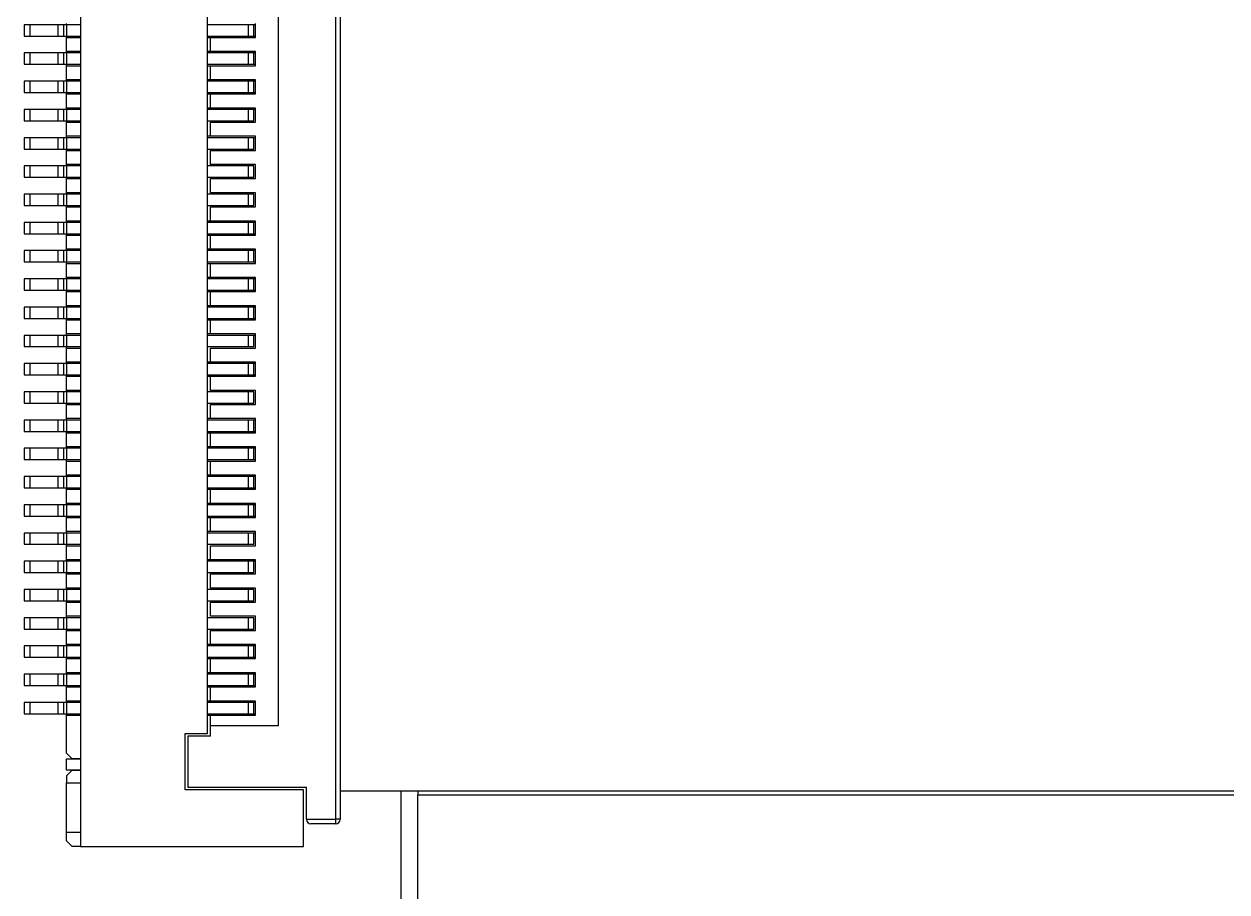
# Model space of a CAD drawing. Header units: millimetres. Extents: x -17 to 297, y -6 to 233.
# Drawn here: x 85.23 to 106.53, y 68.67 to 84.04 of the extents above; entities that cross this region are included whole.
import ezdxf

# ---------------------------------------------------------------- set-up
doc = ezdxf.new("R2010")
doc.units = ezdxf.units.MM
doc.header["$MEASUREMENT"] = 0
doc.layers.add('图层0000', color=7, linetype='Continuous', lineweight=25)

msp = doc.modelspace()

# ---------------------------------------------------------------- linework, layer by layer
at = {"layer": '图层0000', "color": 7, "linetype": 'Continuous', "lineweight": 25}
for p, q in [((86.227, 98.875), (86.227, 69.475)), ((90.747, 69.955), (90.747, 98.395)), ((90.827, 98.395), (90.827, 69.955)), ((88.477, 71.475), (88.477, 96.875)), ((89.727, 96.825), (89.727, 71.613)), ((85.327, 84.025), (85.227, 84.025)), ((85.227, 84.025), (85.227, 83.825)), ((85.827, 84.025), (85.327, 84.025)), ((85.327, 84.025), (85.327, 83.825)), ((85.977, 84.025), (85.827, 84.025)), ((85.827, 84.025), (85.827, 83.825)), ((85.977, 84.025), (85.927, 84.025)), ((85.927, 84.025), (85.927, 83.825)), ((85.977, 84.025), (85.977, 84.05)), ((86.227, 84.025), (85.977, 84.025)), ((85.977, 84.025), (85.977, 83.825)), ((89.195, 84.025), (88.477, 84.025)), ((89.295, 84.025), (89.195, 84.025)), ((89.195, 84.025), (89.195, 83.825)), ((89.327, 84.025), (89.295, 84.025)), ((89.295, 83.825), (89.295, 84.025)), ((89.327, 83.8), (89.327, 84.05)), ((85.227, 83.825), (85.327, 83.825)), ((85.327, 83.825), (85.827, 83.825)), ((85.827, 83.825), (85.977, 83.825)), ((85.927, 83.825), (85.977, 83.825)), ((85.977, 83.825), (86.227, 83.825)), ((85.977, 83.8), (85.977, 83.825)), ((85.977, 83.55), (85.977, 83.8)), ((85.977, 83.8), (86.227, 83.8)), ((88.477, 83.825), (89.195, 83.825)), ((88.477, 83.8), (88.527, 83.8)), ((88.527, 83.55), (88.527, 83.8)), ((88.527, 83.8), (89.327, 83.8)), ((89.195, 83.825), (89.295, 83.825)), ((89.295, 83.825), (89.327, 83.825)), ((85.327, 83.525), (85.227, 83.525)), ((85.227, 83.525), (85.227, 83.325)), ((85.827, 83.525), (85.327, 83.525)), ((85.327, 83.525), (85.327, 83.325)), ((85.977, 83.525), (85.827, 83.525)), ((85.827, 83.525), (85.827, 83.325)), ((85.977, 83.525), (85.927, 83.525)), ((85.927, 83.525), (85.927, 83.325)), ((85.977, 83.525), (85.977, 83.55)), ((86.227, 83.55), (85.977, 83.55)), ((86.227, 83.525), (85.977, 83.525)), ((85.977, 83.525), (85.977, 83.325)), ((88.527, 83.55), (88.477, 83.55)), ((89.195, 83.525), (88.477, 83.525)), ((89.327, 83.55), (88.527, 83.55)), ((89.295, 83.525), (89.195, 83.525)), ((89.195, 83.525), (89.195, 83.325)), ((89.327, 83.525), (89.295, 83.525)), ((89.295, 83.325), (89.295, 83.525)), ((89.327, 83.3), (89.327, 83.55)), ((85.227, 83.325), (85.327, 83.325)), ((85.327, 83.325), (85.827, 83.325)), ((85.827, 83.325), (85.977, 83.325)), ((85.927, 83.325), (85.977, 83.325)), ((85.977, 83.325), (86.227, 83.325)), ((85.977, 83.3), (85.977, 83.325)), ((85.977, 83.05), (85.977, 83.3)), ((85.977, 83.3), (86.227, 83.3)), ((88.477, 83.325), (89.195, 83.325)), ((88.477, 83.3), (88.527, 83.3)), ((88.527, 83.05), (88.527, 83.3)), ((88.527, 83.3), (89.327, 83.3)), ((89.195, 83.325), (89.295, 83.325)), ((89.295, 83.325), (89.327, 83.325)), ((85.327, 83.025), (85.227, 83.025)), ((85.227, 83.025), (85.227, 82.825)), ((85.827, 83.025), (85.327, 83.025)), ((85.327, 83.025), (85.327, 82.825)), ((85.977, 83.025), (85.827, 83.025)), ((85.827, 83.025), (85.827, 82.825)), ((85.977, 83.025), (85.927, 83.025)), ((85.927, 83.025), (85.927, 82.825)), ((85.977, 83.025), (85.977, 83.05)), ((86.227, 83.05), (85.977, 83.05)), ((86.227, 83.025), (85.977, 83.025)), ((85.977, 83.025), (85.977, 82.825)), ((88.527, 83.05), (88.477, 83.05)), ((89.195, 83.025), (88.477, 83.025)), ((89.327, 83.05), (88.527, 83.05)), ((89.295, 83.025), (89.195, 83.025)), ((89.195, 83.025), (89.195, 82.825)), ((89.327, 83.025), (89.295, 83.025)), ((89.295, 82.825), (89.295, 83.025)), ((89.327, 82.8), (89.327, 83.05)), ((85.227, 82.825), (85.327, 82.825)), ((85.327, 82.825), (85.827, 82.825)), ((85.827, 82.825), (85.977, 82.825)), ((85.927, 82.825), (85.977, 82.825)), ((85.977, 82.825), (86.227, 82.825)), ((85.977, 82.8), (85.977, 82.825)), ((85.977, 82.55), (85.977, 82.8)), ((85.977, 82.8), (86.227, 82.8)), ((88.477, 82.825), (89.195, 82.825)), ((88.477, 82.8), (88.527, 82.8)), ((88.527, 82.55), (88.527, 82.8)), ((88.527, 82.8), (89.327, 82.8)), ((89.195, 82.825), (89.295, 82.825)), ((89.295, 82.825), (89.327, 82.825)), ((85.327, 82.525), (85.227, 82.525)), ((85.227, 82.525), (85.227, 82.325)), ((85.827, 82.525), (85.327, 82.525)), ((85.327, 82.525), (85.327, 82.325)), ((85.977, 82.525), (85.827, 82.525)), ((85.827, 82.525), (85.827, 82.325)), ((85.977, 82.525), (85.927, 82.525)), ((85.927, 82.525), (85.927, 82.325)), ((85.977, 82.525), (85.977, 82.55)), ((86.227, 82.55), (85.977, 82.55)), ((86.227, 82.525), (85.977, 82.525)), ((85.977, 82.525), (85.977, 82.325)), ((88.527, 82.55), (88.477, 82.55)), ((89.195, 82.525), (88.477, 82.525)), ((89.327, 82.55), (88.527, 82.55)), ((89.295, 82.525), (89.195, 82.525)), ((89.195, 82.525), (89.195, 82.325)), ((89.327, 82.525), (89.295, 82.525)), ((89.295, 82.325), (89.295, 82.525)), ((89.327, 82.3), (89.327, 82.55)), ((85.227, 82.325), (85.327, 82.325)), ((85.327, 82.325), (85.827, 82.325)), ((85.827, 82.325), (85.977, 82.325)), ((85.927, 82.325), (85.977, 82.325)), ((85.977, 82.325), (86.227, 82.325)), ((85.977, 82.3), (85.977, 82.325)), ((85.977, 82.05), (85.977, 82.3)), ((85.977, 82.3), (86.227, 82.3)), ((88.477, 82.325), (89.195, 82.325)), ((88.527, 82.05), (88.527, 82.3)), ((88.527, 82.3), (89.327, 82.3)), ((89.195, 82.325), (89.295, 82.325)), ((85.327, 82.025), (85.227, 82.025)), ((85.227, 82.025), (85.227, 81.825)), ((85.827, 82.025), (85.327, 82.025)), ((85.327, 82.025), (85.327, 81.825)), ((85.977, 82.025), (85.827, 82.025)), ((85.827, 82.025), (85.827, 81.825)), ((85.977, 82.025), (85.927, 82.025)), ((85.927, 82.025), (85.927, 81.825)), ((85.977, 82.025), (85.977, 82.05)), ((86.227, 82.05), (85.977, 82.05)), ((86.227, 82.025), (85.977, 82.025)), ((85.977, 82.025), (85.977, 81.825)), ((88.527, 82.05), (88.477, 82.05)), ((89.195, 82.025), (88.477, 82.025)), ((89.327, 82.05), (88.527, 82.05)), ((89.295, 82.025), (89.195, 82.025)), ((89.195, 82.025), (89.195, 81.825)), ((89.327, 82.025), (89.295, 82.025)), ((89.295, 81.825), (89.295, 82.025)), ((89.327, 81.8), (89.327, 82.05)), ((85.227, 81.825), (85.327, 81.825)), ((85.327, 81.825), (85.827, 81.825)), ((85.827, 81.825), (85.977, 81.825)), ((85.927, 81.825), (85.977, 81.825)), ((85.977, 81.825), (86.227, 81.825)), ((85.977, 81.8), (85.977, 81.825)), ((85.977, 81.55), (85.977, 81.8)), ((85.977, 81.8), (86.227, 81.8)), ((88.477, 81.825), (89.195, 81.825)), ((88.527, 81.55), (88.527, 81.8)), ((88.527, 81.8), (89.327, 81.8)), ((89.195, 81.825), (89.295, 81.825)), ((85.327, 81.525), (85.227, 81.525)), ((85.227, 81.525), (85.227, 81.325)), ((85.827, 81.525), (85.327, 81.525)), ((85.327, 81.525), (85.327, 81.325)), ((85.977, 81.525), (85.827, 81.525)), ((85.827, 81.525), (85.827, 81.325)), ((85.977, 81.525), (85.927, 81.525)), ((85.927, 81.525), (85.927, 81.325)), ((85.977, 81.525), (85.977, 81.55)), ((86.227, 81.55), (85.977, 81.55)), ((86.227, 81.525), (85.977, 81.525)), ((85.977, 81.525), (85.977, 81.325)), ((89.195, 81.525), (88.477, 81.525)), ((89.327, 81.55), (88.527, 81.55)), ((89.295, 81.525), (89.195, 81.525)), ((89.195, 81.525), (89.195, 81.325)), ((89.295, 81.325), (89.295, 81.525)), ((89.327, 81.3), (89.327, 81.55)), ((85.227, 81.325), (85.327, 81.325)), ((85.327, 81.325), (85.827, 81.325)), ((85.827, 81.325), (85.977, 81.325)), ((85.927, 81.325), (85.977, 81.325)), ((85.977, 81.325), (86.227, 81.325)), ((85.977, 81.3), (85.977, 81.325)), ((85.977, 81.05), (85.977, 81.3)), ((85.977, 81.3), (86.227, 81.3)), ((88.477, 81.325), (89.195, 81.325)), ((88.527, 81.05), (88.527, 81.3)), ((88.527, 81.3), (89.327, 81.3)), ((89.195, 81.325), (89.295, 81.325)), ((85.327, 81.025), (85.227, 81.025)), ((85.227, 81.025), (85.227, 80.825)), ((85.827, 81.025), (85.327, 81.025)), ((85.327, 81.025), (85.327, 80.825)), ((85.977, 81.025), (85.827, 81.025)), ((85.827, 81.025), (85.827, 80.825)), ((85.977, 81.025), (85.927, 81.025)), ((85.927, 81.025), (85.927, 80.825)), ((85.977, 81.025), (85.977, 81.05)), ((86.227, 81.05), (85.977, 81.05)), ((86.227, 81.025), (85.977, 81.025)), ((85.977, 81.025), (85.977, 80.825)), ((89.195, 81.025), (88.477, 81.025)), ((89.327, 81.05), (88.527, 81.05)), ((89.295, 81.025), (89.195, 81.025)), ((89.195, 81.025), (89.195, 80.825)), ((89.295, 80.825), (89.295, 81.025)), ((89.327, 80.8), (89.327, 81.05)), ((85.227, 80.825), (85.327, 80.825)), ((85.327, 80.825), (85.827, 80.825)), ((85.827, 80.825), (85.977, 80.825)), ((85.927, 80.825), (85.977, 80.825)), ((85.977, 80.825), (86.227, 80.825)), ((85.977, 80.8), (85.977, 80.825)), ((85.977, 80.55), (85.977, 80.8)), ((85.977, 80.8), (86.227, 80.8)), ((88.477, 80.825), (89.195, 80.825)), ((88.527, 80.55), (88.527, 80.8)), ((88.527, 80.8), (89.327, 80.8)), ((89.195, 80.825), (89.295, 80.825)), ((85.327, 80.525), (85.227, 80.525)), ((85.227, 80.525), (85.227, 80.325)), ((85.827, 80.525), (85.327, 80.525)), ((85.327, 80.525), (85.327, 80.325)), ((85.977, 80.525), (85.827, 80.525)), ((85.827, 80.525), (85.827, 80.325)), ((85.977, 80.525), (85.927, 80.525)), ((85.927, 80.525), (85.927, 80.325)), ((85.977, 80.525), (85.977, 80.55)), ((86.227, 80.55), (85.977, 80.55)), ((86.227, 80.525), (85.977, 80.525)), ((85.977, 80.525), (85.977, 80.325)), ((88.527, 80.55), (88.477, 80.55)), ((89.195, 80.525), (88.477, 80.525)), ((89.327, 80.55), (88.527, 80.55)), ((89.295, 80.525), (89.195, 80.525)), ((89.195, 80.525), (89.195, 80.325)), ((89.327, 80.525), (89.295, 80.525)), ((89.295, 80.325), (89.295, 80.525)), ((89.327, 80.3), (89.327, 80.55)), ((85.227, 80.325), (85.327, 80.325)), ((85.327, 80.325), (85.827, 80.325)), ((85.827, 80.325), (85.977, 80.325)), ((85.927, 80.325), (85.977, 80.325)), ((85.977, 80.325), (86.227, 80.325)), ((85.977, 80.3), (85.977, 80.325)), ((85.977, 80.05), (85.977, 80.3)), ((85.977, 80.3), (86.227, 80.3)), ((88.477, 80.325), (89.195, 80.325)), ((88.477, 80.3), (88.527, 80.3)), ((88.527, 80.05), (88.527, 80.3)), ((88.527, 80.3), (89.327, 80.3)), ((89.195, 80.325), (89.295, 80.325)), ((89.295, 80.325), (89.327, 80.325)), ((85.327, 80.025), (85.227, 80.025)), ((85.227, 80.025), (85.227, 79.825)), ((85.827, 80.025), (85.327, 80.025)), ((85.327, 80.025), (85.327, 79.825)), ((85.977, 80.025), (85.827, 80.025)), ((85.827, 80.025), (85.827, 79.825)), ((85.977, 80.025), (85.927, 80.025)), ((85.927, 80.025), (85.927, 79.825)), ((85.977, 80.025), (85.977, 80.05)), ((86.227, 80.05), (85.977, 80.05)), ((86.227, 80.025), (85.977, 80.025)), ((85.977, 80.025), (85.977, 79.825)), ((88.527, 80.05), (88.477, 80.05)), ((89.195, 80.025), (88.477, 80.025)), ((89.327, 80.05), (88.527, 80.05)), ((89.295, 80.025), (89.195, 80.025)), ((89.195, 80.025), (89.195, 79.825)), ((89.327, 80.025), (89.295, 80.025)), ((89.295, 79.825), (89.295, 80.025)), ((89.327, 79.8), (89.327, 80.05)), ((85.227, 79.825), (85.327, 79.825)), ((85.327, 79.825), (85.827, 79.825)), ((85.827, 79.825), (85.977, 79.825)), ((85.927, 79.825), (85.977, 79.825)), ((85.977, 79.825), (86.227, 79.825)), ((85.977, 79.8), (85.977, 79.825)), ((85.977, 79.55), (85.977, 79.8)), ((85.977, 79.8), (86.227, 79.8)), ((88.477, 79.825), (89.195, 79.825)), ((88.477, 79.8), (88.527, 79.8)), ((88.527, 79.55), (88.527, 79.8)), ((88.527, 79.8), (89.327, 79.8)), ((89.195, 79.825), (89.295, 79.825)), ((89.295, 79.825), (89.327, 79.825)), ((85.327, 79.525), (85.227, 79.525)), ((85.227, 79.525), (85.227, 79.325)), ((85.827, 79.525), (85.327, 79.525)), ((85.327, 79.525), (85.327, 79.325)), ((85.977, 79.525), (85.827, 79.525)), ((85.827, 79.525), (85.827, 79.325)), ((85.977, 79.525), (85.927, 79.525)), ((85.927, 79.525), (85.927, 79.325)), ((85.977, 79.525), (85.977, 79.55)), ((86.227, 79.55), (85.977, 79.55)), ((86.227, 79.525), (85.977, 79.525)), ((85.977, 79.525), (85.977, 79.325)), ((88.527, 79.55), (88.477, 79.55)), ((89.195, 79.525), (88.477, 79.525)), ((89.327, 79.55), (88.527, 79.55)), ((89.295, 79.525), (89.195, 79.525)), ((89.195, 79.525), (89.195, 79.325)), ((89.327, 79.525), (89.295, 79.525)), ((89.295, 79.325), (89.295, 79.525)), ((89.327, 79.3), (89.327, 79.55)), ((85.227, 79.325), (85.327, 79.325)), ((85.327, 79.325), (85.827, 79.325)), ((85.827, 79.325), (85.977, 79.325)), ((85.927, 79.325), (85.977, 79.325)), ((85.977, 79.325), (86.227, 79.325)), ((85.977, 79.3), (85.977, 79.325)), ((85.977, 79.05), (85.977, 79.3)), ((85.977, 79.3), (86.227, 79.3)), ((88.477, 79.325), (89.195, 79.325)), ((88.477, 79.3), (88.527, 79.3)), ((88.527, 79.05), (88.527, 79.3)), ((88.527, 79.3), (89.327, 79.3)), ((89.195, 79.325), (89.295, 79.325)), ((89.295, 79.325), (89.327, 79.325)), ((85.327, 79.025), (85.227, 79.025)), ((85.227, 79.025), (85.227, 78.825)), ((85.827, 79.025), (85.327, 79.025)), ((85.327, 79.025), (85.327, 78.825)), ((85.977, 79.025), (85.827, 79.025)), ((85.827, 79.025), (85.827, 78.825)), ((85.977, 79.025), (85.927, 79.025)), ((85.927, 79.025), (85.927, 78.825)), ((85.977, 79.025), (85.977, 79.05)), ((86.227, 79.05), (85.977, 79.05)), ((86.227, 79.025), (85.977, 79.025)), ((85.977, 79.025), (85.977, 78.825)), ((88.527, 79.05), (88.477, 79.05)), ((89.195, 79.025), (88.477, 79.025)), ((89.327, 79.05), (88.527, 79.05)), ((89.295, 79.025), (89.195, 79.025)), ((89.195, 79.025), (89.195, 78.825)), ((89.327, 79.025), (89.295, 79.025)), ((89.295, 78.825), (89.295, 79.025)), ((89.327, 78.8), (89.327, 79.05)), ((85.227, 78.825), (85.327, 78.825)), ((85.327, 78.825), (85.827, 78.825)), ((85.827, 78.825), (85.977, 78.825)), ((85.927, 78.825), (85.977, 78.825)), ((85.977, 78.825), (86.227, 78.825)), ((85.977, 78.8), (85.977, 78.825)), ((88.477, 78.825), (89.195, 78.825)), ((89.195, 78.825), (89.295, 78.825)), ((89.295, 78.825), (89.327, 78.825)), ((85.977, 78.55), (85.977, 78.8)), ((85.977, 78.8), (86.227, 78.8)), ((88.477, 78.8), (88.527, 78.8)), ((88.527, 78.55), (88.527, 78.8)), ((88.527, 78.8), (89.327, 78.8)), ((85.327, 78.525), (85.227, 78.525)), ((85.227, 78.525), (85.227, 78.325)), ((85.827, 78.525), (85.327, 78.525)), ((85.327, 78.525), (85.327, 78.325)), ((85.977, 78.525), (85.827, 78.525)), ((85.827, 78.525), (85.827, 78.325)), ((85.977, 78.525), (85.927, 78.525)), ((85.927, 78.525), (85.927, 78.325)), ((85.977, 78.525), (85.977, 78.55)), ((86.227, 78.55), (85.977, 78.55)), ((86.227, 78.525), (85.977, 78.525)), ((85.977, 78.525), (85.977, 78.325)), ((88.527, 78.55), (88.477, 78.55)), ((89.195, 78.525), (88.477, 78.525)), ((89.327, 78.55), (88.527, 78.55)), ((89.295, 78.525), (89.195, 78.525)), ((89.195, 78.525), (89.195, 78.325)), ((89.327, 78.525), (89.295, 78.525)), ((89.295, 78.325), (89.295, 78.525)), ((89.327, 78.3), (89.327, 78.55)), ((85.227, 78.325), (85.327, 78.325)), ((85.327, 78.325), (85.827, 78.325)), ((85.827, 78.325), (85.977, 78.325)), ((85.927, 78.325), (85.977, 78.325)), ((85.977, 78.325), (86.227, 78.325)), ((85.977, 78.3), (85.977, 78.325)), ((85.977, 78.05), (85.977, 78.3)), ((85.977, 78.3), (86.227, 78.3)), ((88.477, 78.325), (89.195, 78.325)), ((88.527, 78.05), (88.527, 78.3)), ((88.527, 78.3), (89.327, 78.3)), ((89.195, 78.325), (89.295, 78.325)), ((85.327, 78.025), (85.227, 78.025)), ((85.227, 78.025), (85.227, 77.825)), ((85.827, 78.025), (85.327, 78.025)), ((85.327, 78.025), (85.327, 77.825)), ((85.977, 78.025), (85.827, 78.025)), ((85.827, 78.025), (85.827, 77.825)), ((85.977, 78.025), (85.927, 78.025)), ((85.927, 78.025), (85.927, 77.825)), ((85.977, 78.025), (85.977, 78.05)), ((86.227, 78.05), (85.977, 78.05)), ((86.227, 78.025), (85.977, 78.025)), ((85.977, 78.025), (85.977, 77.825)), ((88.527, 78.05), (88.477, 78.05)), ((89.195, 78.025), (88.477, 78.025)), ((89.327, 78.05), (88.527, 78.05)), ((89.295, 78.025), (89.195, 78.025)), ((89.195, 78.025), (89.195, 77.825)), ((89.327, 78.025), (89.295, 78.025)), ((89.295, 77.825), (89.295, 78.025)), ((89.327, 77.8), (89.327, 78.05)), ((85.227, 77.825), (85.327, 77.825)), ((85.327, 77.825), (85.827, 77.825)), ((85.827, 77.825), (85.977, 77.825)), ((85.927, 77.825), (85.977, 77.825)), ((85.977, 77.825), (86.227, 77.825)), ((85.977, 77.8), (85.977, 77.825)), ((85.977, 77.55), (85.977, 77.8)), ((85.977, 77.8), (86.227, 77.8)), ((88.477, 77.825), (89.195, 77.825)), ((88.477, 77.8), (88.527, 77.8)), ((88.527, 77.55), (88.527, 77.8)), ((88.527, 77.8), (89.327, 77.8)), ((89.195, 77.825), (89.295, 77.825)), ((89.295, 77.825), (89.327, 77.825)), ((85.977, 77.525), (85.977, 77.55)), ((86.227, 77.55), (85.977, 77.55)), ((89.327, 77.55), (88.527, 77.55)), ((89.327, 77.3), (89.327, 77.55)), ((85.327, 77.525), (85.227, 77.525)), ((85.227, 77.525), (85.227, 77.325)), ((85.227, 77.325), (85.327, 77.325)), ((85.827, 77.525), (85.327, 77.525)), ((85.327, 77.525), (85.327, 77.325)), ((85.327, 77.325), (85.827, 77.325)), ((85.977, 77.525), (85.827, 77.525)), ((85.827, 77.525), (85.827, 77.325)), ((85.827, 77.325), (85.977, 77.325)), ((85.977, 77.525), (85.927, 77.525)), ((85.927, 77.525), (85.927, 77.325)), ((85.927, 77.325), (85.977, 77.325)), ((86.227, 77.525), (85.977, 77.525)), ((85.977, 77.525), (85.977, 77.325)), ((85.977, 77.325), (86.227, 77.325)), ((85.977, 77.3), (85.977, 77.325)), ((89.195, 77.525), (88.477, 77.525)), ((88.477, 77.325), (89.195, 77.325)), ((89.295, 77.525), (89.195, 77.525)), ((89.195, 77.525), (89.195, 77.325)), ((89.195, 77.325), (89.295, 77.325)), ((89.295, 77.325), (89.295, 77.525)), ((85.977, 77.05), (85.977, 77.3)), ((85.977, 77.3), (86.227, 77.3)), ((88.527, 77.05), (88.527, 77.3)), ((88.527, 77.3), (89.327, 77.3)), ((85.327, 77.025), (85.227, 77.025)), ((85.227, 77.025), (85.227, 76.825)), ((85.827, 77.025), (85.327, 77.025)), ((85.327, 77.025), (85.327, 76.825)), ((85.977, 77.025), (85.827, 77.025)), ((85.827, 77.025), (85.827, 76.825)), ((85.977, 77.025), (85.927, 77.025)), ((85.927, 77.025), (85.927, 76.825)), ((85.977, 77.025), (85.977, 77.05)), ((86.227, 77.05), (85.977, 77.05)), ((86.227, 77.025), (85.977, 77.025)), ((85.977, 77.025), (85.977, 76.825)), ((88.527, 77.05), (88.477, 77.05)), ((89.195, 77.025), (88.477, 77.025)), ((89.327, 77.05), (88.527, 77.05)), ((89.295, 77.025), (89.195, 77.025)), ((89.195, 77.025), (89.195, 76.825)), ((89.327, 77.025), (89.295, 77.025)), ((89.295, 76.825), (89.295, 77.025)), ((89.327, 76.8), (89.327, 77.05)), ((85.227, 76.825), (85.327, 76.825)), ((85.327, 76.825), (85.827, 76.825)), ((85.827, 76.825), (85.977, 76.825)), ((85.927, 76.825), (85.977, 76.825)), ((85.977, 76.825), (86.227, 76.825)), ((85.977, 76.8), (85.977, 76.825)), ((85.977, 76.55), (85.977, 76.8)), ((85.977, 76.8), (86.227, 76.8)), ((88.477, 76.825), (89.195, 76.825)), ((88.477, 76.8), (88.527, 76.8)), ((88.527, 76.55), (88.527, 76.8)), ((88.527, 76.8), (89.327, 76.8)), ((89.195, 76.825), (89.295, 76.825)), ((89.295, 76.825), (89.327, 76.825)), ((85.327, 76.525), (85.227, 76.525)), ((85.227, 76.525), (85.227, 76.325)), ((85.827, 76.525), (85.327, 76.525)), ((85.327, 76.525), (85.327, 76.325)), ((85.977, 76.525), (85.827, 76.525)), ((85.827, 76.525), (85.827, 76.325)), ((85.977, 76.525), (85.927, 76.525)), ((85.927, 76.525), (85.927, 76.325)), ((85.977, 76.525), (85.977, 76.55)), ((86.227, 76.55), (85.977, 76.55)), ((86.227, 76.525), (85.977, 76.525)), ((85.977, 76.525), (85.977, 76.325)), ((88.527, 76.55), (88.477, 76.55)), ((89.195, 76.525), (88.477, 76.525)), ((89.327, 76.55), (88.527, 76.55)), ((89.295, 76.525), (89.195, 76.525)), ((89.195, 76.525), (89.195, 76.325)), ((89.327, 76.525), (89.295, 76.525)), ((89.295, 76.325), (89.295, 76.525)), ((89.327, 76.3), (89.327, 76.55)), ((85.227, 76.325), (85.327, 76.325)), ((85.327, 76.325), (85.827, 76.325)), ((85.827, 76.325), (85.977, 76.325)), ((85.927, 76.325), (85.977, 76.325)), ((85.977, 76.325), (86.227, 76.325)), ((85.977, 76.3), (85.977, 76.325)), ((85.977, 76.05), (85.977, 76.3)), ((85.977, 76.3), (86.227, 76.3)), ((88.477, 76.325), (89.195, 76.325)), ((88.477, 76.3), (88.527, 76.3)), ((88.527, 76.05), (88.527, 76.3)), ((88.527, 76.3), (89.327, 76.3)), ((89.195, 76.325), (89.295, 76.325)), ((89.295, 76.325), (89.327, 76.325)), ((85.977, 76.025), (85.977, 76.05)), ((86.227, 76.05), (85.977, 76.05)), ((88.527, 76.05), (88.477, 76.05)), ((89.327, 76.05), (88.527, 76.05)), ((89.327, 75.8), (89.327, 76.05)), ((85.327, 76.025), (85.227, 76.025)), ((85.227, 76.025), (85.227, 75.825)), ((85.227, 75.825), (85.327, 75.825)), ((85.827, 76.025), (85.327, 76.025)), ((85.327, 76.025), (85.327, 75.825)), ((85.327, 75.825), (85.827, 75.825)), ((85.977, 76.025), (85.827, 76.025)), ((85.827, 76.025), (85.827, 75.825)), ((85.827, 75.825), (85.977, 75.825)), ((85.977, 76.025), (85.927, 76.025)), ((85.927, 76.025), (85.927, 75.825)), ((85.927, 75.825), (85.977, 75.825)), ((86.227, 76.025), (85.977, 76.025)), ((85.977, 76.025), (85.977, 75.825)), ((85.977, 75.825), (86.227, 75.825)), ((85.977, 75.8), (85.977, 75.825)), ((89.195, 76.025), (88.477, 76.025)), ((88.477, 75.825), (89.195, 75.825)), ((89.295, 76.025), (89.195, 76.025)), ((89.195, 76.025), (89.195, 75.825)), ((89.195, 75.825), (89.295, 75.825)), ((89.327, 76.025), (89.295, 76.025)), ((89.295, 75.825), (89.295, 76.025)), ((89.295, 75.825), (89.327, 75.825)), ((85.977, 75.55), (85.977, 75.8)), ((85.977, 75.8), (86.227, 75.8)), ((88.477, 75.8), (88.527, 75.8)), ((88.527, 75.55), (88.527, 75.8)), ((88.527, 75.8), (89.327, 75.8)), ((85.327, 75.525), (85.227, 75.525)), ((85.227, 75.525), (85.227, 75.325)), ((85.827, 75.525), (85.327, 75.525)), ((85.327, 75.525), (85.327, 75.325)), ((85.977, 75.525), (85.827, 75.525)), ((85.827, 75.525), (85.827, 75.325)), ((85.977, 75.525), (85.927, 75.525)), ((85.927, 75.525), (85.927, 75.325)), ((85.977, 75.525), (85.977, 75.55)), ((86.227, 75.55), (85.977, 75.55)), ((86.227, 75.525), (85.977, 75.525)), ((85.977, 75.525), (85.977, 75.325)), ((88.527, 75.55), (88.477, 75.55)), ((89.195, 75.525), (88.477, 75.525)), ((89.327, 75.55), (88.527, 75.55)), ((89.295, 75.525), (89.195, 75.525)), ((89.195, 75.525), (89.195, 75.325)), ((89.327, 75.525), (89.295, 75.525)), ((89.295, 75.325), (89.295, 75.525)), ((89.327, 75.3), (89.327, 75.55)), ((85.227, 75.325), (85.327, 75.325)), ((85.327, 75.325), (85.827, 75.325)), ((85.827, 75.325), (85.977, 75.325)), ((85.927, 75.325), (85.977, 75.325)), ((85.977, 75.325), (86.227, 75.325)), ((85.977, 75.3), (85.977, 75.325)), ((85.977, 75.05), (85.977, 75.3)), ((85.977, 75.3), (86.227, 75.3)), ((88.477, 75.325), (89.195, 75.325)), ((88.477, 75.3), (88.527, 75.3)), ((88.527, 75.05), (88.527, 75.3)), ((88.527, 75.3), (89.327, 75.3)), ((89.195, 75.325), (89.295, 75.325)), ((89.295, 75.325), (89.327, 75.325)), ((85.327, 75.025), (85.227, 75.025)), ((85.227, 75.025), (85.227, 74.825)), ((85.827, 75.025), (85.327, 75.025)), ((85.327, 75.025), (85.327, 74.825)), ((85.977, 75.025), (85.827, 75.025)), ((85.827, 75.025), (85.827, 74.825)), ((85.977, 75.025), (85.927, 75.025)), ((85.927, 75.025), (85.927, 74.825)), ((85.977, 75.025), (85.977, 75.05)), ((86.227, 75.05), (85.977, 75.05)), ((86.227, 75.025), (85.977, 75.025)), ((85.977, 75.025), (85.977, 74.825)), ((88.527, 75.05), (88.477, 75.05)), ((89.195, 75.025), (88.477, 75.025)), ((89.327, 75.05), (88.527, 75.05)), ((89.295, 75.025), (89.195, 75.025)), ((89.195, 75.025), (89.195, 74.825)), ((89.327, 75.025), (89.295, 75.025)), ((89.295, 74.825), (89.295, 75.025)), ((89.327, 74.8), (89.327, 75.05)), ((85.227, 74.825), (85.327, 74.825)), ((85.327, 74.825), (85.827, 74.825)), ((85.827, 74.825), (85.977, 74.825)), ((85.927, 74.825), (85.977, 74.825)), ((85.977, 74.825), (86.227, 74.825)), ((85.977, 74.8), (85.977, 74.825)), ((85.977, 74.55), (85.977, 74.8)), ((85.977, 74.8), (86.227, 74.8)), ((88.477, 74.825), (89.195, 74.825)), ((88.527, 74.55), (88.527, 74.8)), ((88.527, 74.8), (89.327, 74.8)), ((89.195, 74.825), (89.295, 74.825)), ((85.977, 74.525), (85.977, 74.55)), ((86.227, 74.55), (85.977, 74.55)), ((88.527, 74.55), (88.477, 74.55)), ((89.327, 74.55), (88.527, 74.55)), ((89.327, 74.3), (89.327, 74.55)), ((85.327, 74.525), (85.227, 74.525)), ((85.227, 74.525), (85.227, 74.325)), ((85.827, 74.525), (85.327, 74.525)), ((85.327, 74.525), (85.327, 74.325)), ((85.977, 74.525), (85.827, 74.525)), ((85.827, 74.525), (85.827, 74.325)), ((85.977, 74.525), (85.927, 74.525)), ((85.927, 74.525), (85.927, 74.325)), ((86.227, 74.525), (85.977, 74.525)), ((85.977, 74.525), (85.977, 74.325)), ((89.195, 74.525), (88.477, 74.525)), ((89.295, 74.525), (89.195, 74.525)), ((89.195, 74.525), (89.195, 74.325)), ((89.327, 74.525), (89.295, 74.525)), ((89.295, 74.325), (89.295, 74.525)), ((85.227, 74.325), (85.327, 74.325)), ((85.327, 74.325), (85.827, 74.325)), ((85.827, 74.325), (85.977, 74.325)), ((85.927, 74.325), (85.977, 74.325)), ((85.977, 74.325), (86.227, 74.325)), ((85.977, 74.3), (85.977, 74.325)), ((85.977, 74.05), (85.977, 74.3)), ((85.977, 74.3), (86.227, 74.3)), ((88.477, 74.325), (89.195, 74.325)), ((88.527, 74.05), (88.527, 74.3)), ((88.527, 74.3), (89.327, 74.3)), ((89.195, 74.325), (89.295, 74.325)), ((85.327, 74.025), (85.227, 74.025)), ((85.227, 74.025), (85.227, 73.825)), ((85.827, 74.025), (85.327, 74.025)), ((85.327, 74.025), (85.327, 73.825)), ((85.977, 74.025), (85.827, 74.025)), ((85.827, 74.025), (85.827, 73.825)), ((85.977, 74.025), (85.927, 74.025)), ((85.927, 74.025), (85.927, 73.825)), ((85.977, 74.025), (85.977, 74.05)), ((86.227, 74.05), (85.977, 74.05)), ((86.227, 74.025), (85.977, 74.025)), ((85.977, 74.025), (85.977, 73.825)), ((89.195, 74.025), (88.477, 74.025)), ((89.327, 74.05), (88.527, 74.05)), ((89.295, 74.025), (89.195, 74.025)), ((89.195, 74.025), (89.195, 73.825)), ((89.295, 73.825), (89.295, 74.025)), ((89.327, 73.8), (89.327, 74.05)), ((85.227, 73.825), (85.327, 73.825)), ((85.327, 73.825), (85.827, 73.825)), ((85.827, 73.825), (85.977, 73.825)), ((85.927, 73.825), (85.977, 73.825)), ((85.977, 73.825), (86.227, 73.825)), ((85.977, 73.8), (85.977, 73.825)), ((85.977, 73.55), (85.977, 73.8)), ((85.977, 73.8), (86.227, 73.8)), ((88.477, 73.825), (89.195, 73.825)), ((88.527, 73.55), (88.527, 73.8)), ((88.527, 73.8), (89.327, 73.8)), ((89.195, 73.825), (89.295, 73.825)), ((85.327, 73.525), (85.227, 73.525)), ((85.227, 73.525), (85.227, 73.325)), ((85.827, 73.525), (85.327, 73.525)), ((85.327, 73.525), (85.327, 73.325)), ((85.977, 73.525), (85.827, 73.525)), ((85.827, 73.525), (85.827, 73.325)), ((85.977, 73.525), (85.927, 73.525)), ((85.927, 73.525), (85.927, 73.325)), ((86.227, 73.55), (85.977, 73.55)), ((85.977, 73.525), (85.977, 73.55)), ((86.227, 73.525), (85.977, 73.525)), ((85.977, 73.525), (85.977, 73.325)), ((89.195, 73.525), (88.477, 73.525)), ((89.327, 73.55), (88.527, 73.55)), ((89.295, 73.525), (89.195, 73.525)), ((89.195, 73.525), (89.195, 73.325)), ((89.295, 73.325), (89.295, 73.525)), ((89.327, 73.3), (89.327, 73.55)), ((85.227, 73.325), (85.327, 73.325)), ((85.327, 73.325), (85.827, 73.325)), ((85.827, 73.325), (85.977, 73.325)), ((85.927, 73.325), (85.977, 73.325)), ((85.977, 73.325), (86.227, 73.325)), ((85.977, 73.3), (85.977, 73.325)), ((85.977, 73.05), (85.977, 73.3)), ((85.977, 73.3), (86.227, 73.3)), ((88.477, 73.325), (89.195, 73.325)), ((88.527, 73.05), (88.527, 73.3)), ((88.527, 73.3), (89.327, 73.3)), ((89.195, 73.325), (89.295, 73.325)), ((85.327, 73.025), (85.227, 73.025)), ((85.227, 73.025), (85.227, 72.825)), ((85.827, 73.025), (85.327, 73.025)), ((85.327, 73.025), (85.327, 72.825)), ((85.977, 73.025), (85.827, 73.025)), ((85.827, 73.025), (85.827, 72.825)), ((85.977, 73.025), (85.927, 73.025)), ((85.927, 73.025), (85.927, 72.825)), ((85.977, 73.025), (85.977, 73.05)), ((86.227, 73.05), (85.977, 73.05)), ((86.227, 73.025), (85.977, 73.025)), ((85.977, 73.025), (85.977, 72.825)), ((88.527, 73.05), (88.477, 73.05)), ((89.195, 73.025), (88.477, 73.025)), ((89.327, 73.05), (88.527, 73.05)), ((89.295, 73.025), (89.195, 73.025)), ((89.195, 73.025), (89.195, 72.825)), ((89.327, 73.025), (89.295, 73.025)), ((89.295, 72.825), (89.295, 73.025)), ((89.327, 72.8), (89.327, 73.05)), ((85.227, 72.825), (85.327, 72.825)), ((85.327, 72.825), (85.827, 72.825)), ((85.827, 72.825), (85.977, 72.825)), ((85.927, 72.825), (85.977, 72.825)), ((85.977, 72.825), (86.227, 72.825)), ((85.977, 72.8), (85.977, 72.825)), ((85.977, 72.55), (85.977, 72.8)), ((85.977, 72.8), (86.227, 72.8)), ((88.477, 72.825), (89.195, 72.825)), ((88.477, 72.8), (88.527, 72.8)), ((88.527, 72.55), (88.527, 72.8)), ((88.527, 72.8), (89.327, 72.8)), ((89.195, 72.825), (89.295, 72.825)), ((89.295, 72.825), (89.327, 72.825)), ((85.327, 72.525), (85.227, 72.525)), ((85.227, 72.525), (85.227, 72.325)), ((85.827, 72.525), (85.327, 72.525)), ((85.327, 72.525), (85.327, 72.325)), ((85.977, 72.525), (85.827, 72.525)), ((85.827, 72.525), (85.827, 72.325)), ((85.977, 72.525), (85.927, 72.525)), ((85.927, 72.525), (85.927, 72.325)), ((85.977, 72.525), (85.977, 72.55)), ((86.227, 72.55), (85.977, 72.55)), ((86.227, 72.525), (85.977, 72.525)), ((85.977, 72.525), (85.977, 72.325)), ((88.527, 72.55), (88.477, 72.55)), ((89.195, 72.525), (88.477, 72.525)), ((89.327, 72.55), (88.527, 72.55)), ((89.295, 72.525), (89.195, 72.525)), ((89.195, 72.525), (89.195, 72.325)), ((89.327, 72.525), (89.295, 72.525)), ((89.295, 72.325), (89.295, 72.525)), ((89.327, 72.3), (89.327, 72.55)), ((85.227, 72.325), (85.327, 72.325)), ((85.327, 72.325), (85.827, 72.325)), ((85.827, 72.325), (85.977, 72.325)), ((85.927, 72.325), (85.977, 72.325)), ((85.977, 72.325), (86.227, 72.325)), ((85.977, 72.3), (85.977, 72.325)), ((85.977, 72.05), (85.977, 72.3)), ((85.977, 72.3), (86.227, 72.3)), ((88.477, 72.325), (89.195, 72.325)), ((88.477, 72.3), (88.527, 72.3)), ((88.527, 72.05), (88.527, 72.3)), ((88.527, 72.3), (89.327, 72.3)), ((89.195, 72.325), (89.295, 72.325)), ((89.295, 72.325), (89.327, 72.325)), ((85.327, 72.025), (85.227, 72.025)), ((85.227, 72.025), (85.227, 71.825)), ((85.827, 72.025), (85.327, 72.025)), ((85.327, 72.025), (85.327, 71.825)), ((85.977, 72.025), (85.827, 72.025)), ((85.827, 72.025), (85.827, 71.825)), ((85.977, 72.025), (85.927, 72.025)), ((85.927, 72.025), (85.927, 71.825)), ((85.977, 72.025), (85.977, 72.05)), ((86.227, 72.05), (85.977, 72.05)), ((86.227, 72.025), (85.977, 72.025)), ((85.977, 72.025), (85.977, 71.825)), ((88.527, 72.05), (88.477, 72.05)), ((89.195, 72.025), (88.477, 72.025)), ((89.327, 72.05), (88.527, 72.05)), ((89.295, 72.025), (89.195, 72.025)), ((89.195, 72.025), (89.195, 71.825)), ((89.327, 72.025), (89.295, 72.025)), ((89.295, 71.825), (89.295, 72.025)), ((89.327, 71.8), (89.327, 72.05)), ((85.227, 71.825), (85.327, 71.825)), ((85.327, 71.825), (85.827, 71.825)), ((85.827, 71.825), (85.977, 71.825)), ((85.927, 71.825), (85.977, 71.825)), ((85.977, 71.825), (86.227, 71.825)), ((85.977, 71.8), (85.977, 71.825)), ((85.977, 71.125), (85.977, 71.8)), ((85.977, 71.8), (86.227, 71.8)), ((88.477, 71.825), (89.195, 71.825)), ((88.477, 71.8), (88.527, 71.8)), ((88.527, 71.8), (89.327, 71.8)), ((88.527, 71.613), (88.527, 71.8)), ((89.195, 71.825), (89.295, 71.825)), ((89.295, 71.825), (89.327, 71.825)), ((88.527, 71.425), (88.527, 71.613)), ((89.727, 71.613), (88.527, 71.613)), ((88.077, 70.475), (88.077, 71.475)), ((88.077, 71.475), (88.477, 71.475)), ((88.527, 71.425), (88.127, 71.425)), ((88.127, 71.425), (88.127, 70.525)), ((85.977, 71.125), (86.077, 71.025)), ((85.977, 71.025), (86.227, 71.025)), ((85.977, 70.825), (85.977, 71.025)), ((86.227, 71.025), (86.077, 71.025)), ((86.227, 70.825), (85.977, 70.825)), ((86.077, 70.825), (85.977, 70.725)), ((85.977, 70.725), (85.977, 70.6)), ((86.077, 70.825), (86.227, 70.825)), ((85.977, 70.6), (86.227, 70.6)), ((85.977, 69.725), (85.977, 70.6)), ((88.127, 70.525), (90.227, 70.525)), ((90.227, 69.955), (90.227, 70.525)), ((90.177, 70.475), (88.077, 70.475)), ((90.177, 69.475), (90.177, 70.475)), ((183.912, 70.455), (90.827, 70.455)), ((91.902, 44.175), (91.902, 70.455)), ((92.202, 70.455), (92.202, 70.39)), ((92.202, 44.377), (92.202, 70.39)), ((92.202, 70.39), (179.942, 70.39)), ((90.227, 69.955), (90.747, 69.955)), ((90.747, 69.875), (90.307, 69.875)), ((90.747, 69.875), (90.747, 69.955)), ((90.827, 69.955), (90.747, 69.955)), ((85.977, 69.575), (85.977, 69.725)), ((85.977, 69.725), (86.227, 69.725)), ((85.977, 69.575), (86.077, 69.475)), ((86.227, 69.475), (86.077, 69.475)), ((86.227, 69.475), (90.177, 69.475))]:
    msp.add_line(p, q, dxfattribs=at)
for centre, start, end in [((90.307, 69.955), 180, 270), ((90.747, 69.955), 270, 0), ((90.747, 69.955), 270, 0)]:
    msp.add_arc(centre, 0.08, start, end, dxfattribs=at)

doc.saveas('drawing.dxf')
